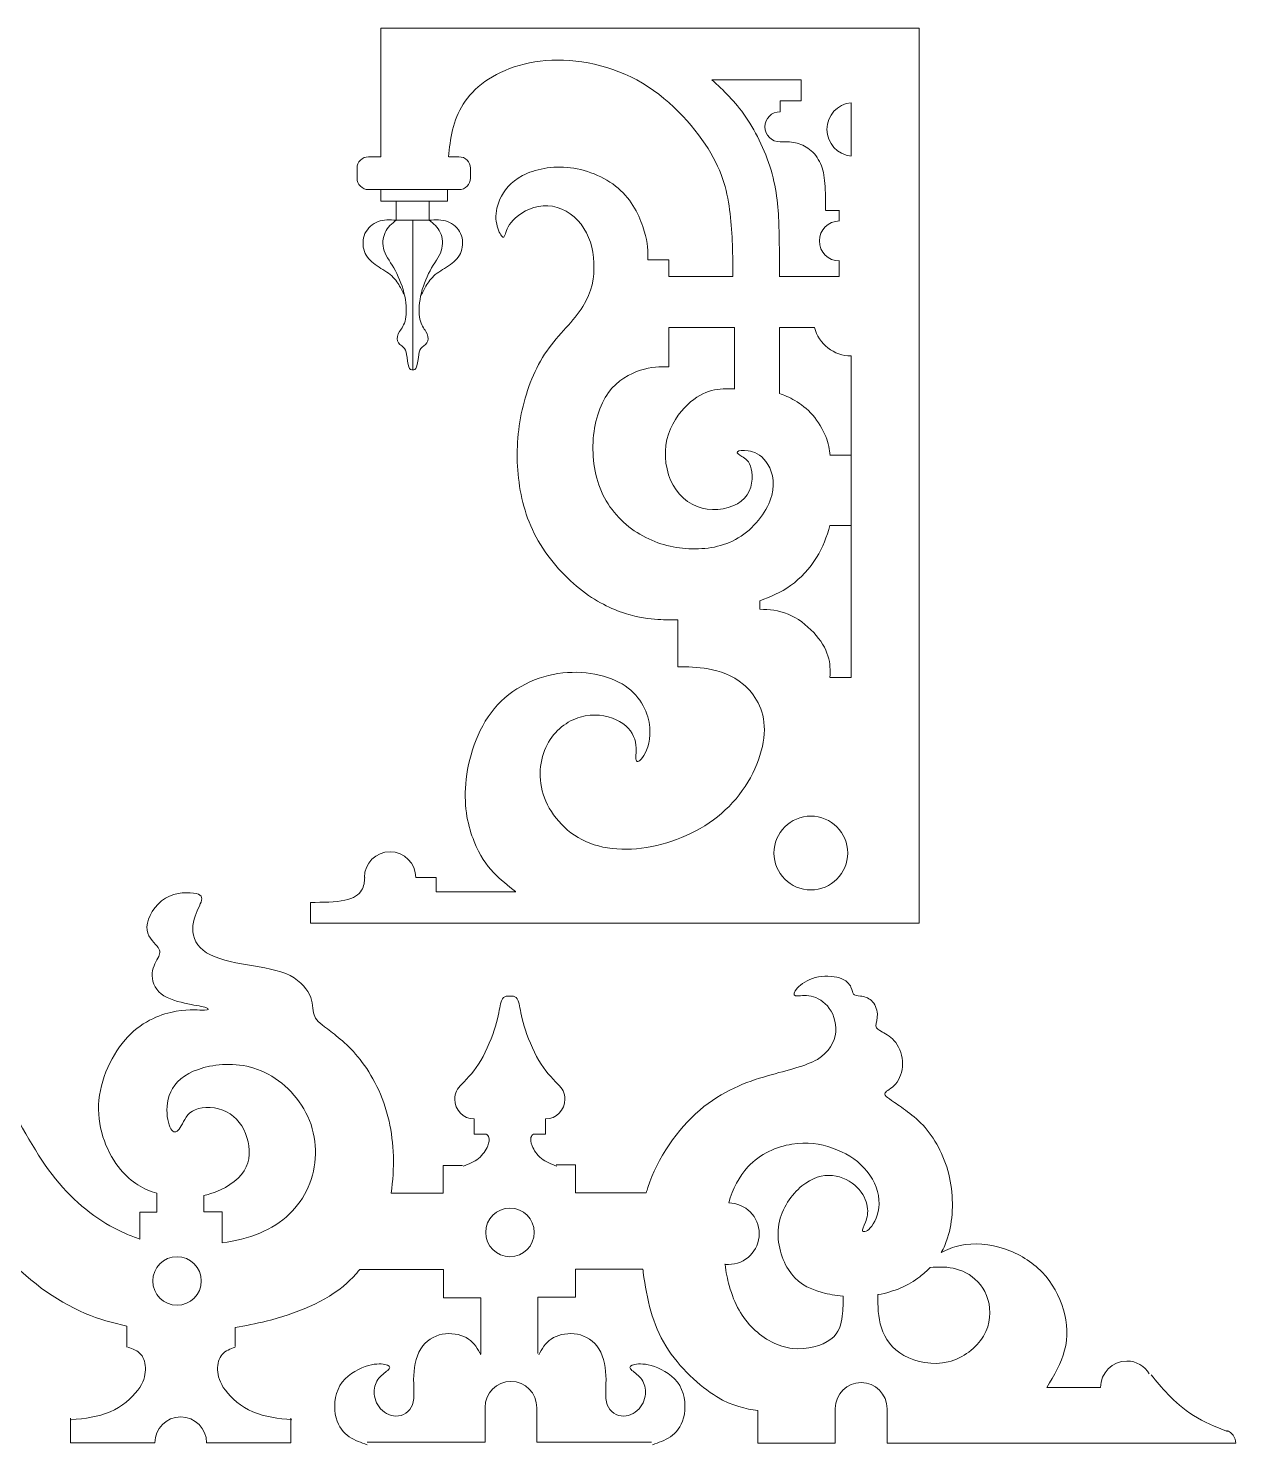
# Model space of a CAD drawing. Header units: centimetres. Extents: x -9.9 to 31.1, y -6.7 to 14.3.
# Drawn here: x 21.87 to 27.8, y 6.78 to 13.73 of the extents above; entities that cross this region are included whole.
import ezdxf

# ---------------------------------------------------------------- set-up
doc = ezdxf.new("R2010")
doc.units = ezdxf.units.CM
doc.header["$MEASUREMENT"] = 0
doc.layers.add('Layer 1', color=7, linetype='Continuous')

msp = doc.modelspace()

# ---------------------------------------------------------------- linework, layer by layer
at = {"layer": 'Layer 1', "lineweight": 9}
for centre, major_axis in [((25.713, 9.685), (0, 0.181)), ((24.237, 7.824), (0, 0.119)), ((22.604, 7.586), (0, 0.119))]:
    msp.add_ellipse(centre, major_axis=major_axis, ratio=1, dxfattribs=at)
for points, knots in [([(23.258, 9.341), (23.258, 9.341), (26.245, 9.341), (26.245, 9.341), (26.245, 9.341), (26.245, 9.341), (26.245, 13.73), (26.245, 13.73), (26.245, 13.73), (26.245, 13.73), (23.603, 13.73), (23.603, 13.73)], [0, 0, 0, 0, 0.25, 0.25, 0.25, 0.25, 0.5, 0.5, 0.5, 0.5, 1, 1, 1, 1]), ([(23.936, 13.1), (23.938, 13.122), (23.94, 13.143), (23.943, 13.165), (23.943, 13.165), (23.956, 13.256), (23.982, 13.342), (24.053, 13.416), (24.053, 13.416), (24.124, 13.49), (24.24, 13.551), (24.386, 13.569), (24.386, 13.569), (24.532, 13.586), (24.708, 13.559), (24.859, 13.477), (24.859, 13.477), (25.01, 13.395), (25.135, 13.258), (25.209, 13.14), (25.209, 13.14), (25.283, 13.022), (25.305, 12.922), (25.317, 12.821), (25.317, 12.821), (25.329, 12.72), (25.33, 12.616), (25.331, 12.513)], [0, 0, 0, 0, 0.125, 0.125, 0.125, 0.125, 0.25, 0.25, 0.25, 0.25, 0.375, 0.375, 0.375, 0.375, 0.5, 0.5, 0.5, 0.5, 0.625, 0.625, 0.625, 0.625, 0.75, 0.75, 0.75, 0.75, 1, 1, 1, 1]), ([(25.228, 13.478), (25.284, 13.425), (25.341, 13.373), (25.394, 13.295), (25.394, 13.295), (25.447, 13.218), (25.496, 13.115), (25.523, 13.016), (25.523, 13.016), (25.55, 12.917), (25.555, 12.821), (25.557, 12.737), (25.557, 12.737), (25.559, 12.653), (25.559, 12.582), (25.559, 12.511)], [0, 0, 0, 0, 0.2, 0.2, 0.2, 0.2, 0.4, 0.4, 0.4, 0.4, 0.6, 0.6, 0.6, 0.6, 1, 1, 1, 1]), ([(25.911, 13.365), (25.844, 13.359), (25.792, 13.303), (25.792, 13.234), (25.792, 13.234), (25.792, 13.166), (25.844, 13.11), (25.911, 13.103)], [0, 0, 0, 0, 0.3333333, 0.3333333, 0.3333333, 0.3333333, 1, 1, 1, 1]), ([(25.562, 13.321), (25.521, 13.321), (25.488, 13.288), (25.488, 13.247), (25.488, 13.247), (25.488, 13.206), (25.521, 13.173), (25.562, 13.173)], [0, 0, 0, 0, 0.3333333, 0.3333333, 0.3333333, 0.3333333, 1, 1, 1, 1]), ([(25.562, 13.174), (25.587, 13.174), (25.612, 13.174), (25.637, 13.169), (25.637, 13.169), (25.662, 13.164), (25.686, 13.153), (25.707, 13.136), (25.707, 13.136), (25.729, 13.119), (25.748, 13.095), (25.76, 13.067), (25.76, 13.067), (25.773, 13.039), (25.779, 13.008), (25.782, 12.969), (25.782, 12.969), (25.785, 12.93), (25.785, 12.883), (25.785, 12.836)], [0, 0, 0, 0, 0.1666667, 0.1666667, 0.1666667, 0.1666667, 0.3333333, 0.3333333, 0.3333333, 0.3333333, 0.5, 0.5, 0.5, 0.5, 0.6666667, 0.6666667, 0.6666667, 0.6666667, 1, 1, 1, 1]), ([(23.603, 13.1), (23.603, 13.1), (23.543, 13.1), (23.543, 13.1), (23.543, 13.1), (23.512, 13.1), (23.487, 13.075), (23.487, 13.044), (23.487, 13.044), (23.487, 13.044), (23.487, 12.995), (23.487, 12.995), (23.487, 12.995), (23.487, 12.964), (23.512, 12.939), (23.543, 12.939), (23.543, 12.939), (23.543, 12.939), (23.987, 12.939), (23.987, 12.939), (23.987, 12.939), (24.018, 12.939), (24.043, 12.964), (24.043, 12.995), (24.043, 12.995), (24.043, 12.995), (24.043, 13.044), (24.043, 13.044), (24.043, 13.044), (24.043, 13.075), (24.018, 13.1), (23.987, 13.1), (23.987, 13.1), (23.987, 13.1), (23.937, 13.1), (23.937, 13.1)], [0, 0, 0, 0, 0.1, 0.1, 0.1, 0.1, 0.2, 0.2, 0.2, 0.2, 0.3, 0.3, 0.3, 0.3, 0.4, 0.4, 0.4, 0.4, 0.5, 0.5, 0.5, 0.5, 0.6, 0.6, 0.6, 0.6, 0.7, 0.7, 0.7, 0.7, 0.8, 0.8, 0.8, 0.8, 1, 1, 1, 1]), ([(24.914, 12.595), (24.914, 12.635), (24.914, 12.675), (24.896, 12.735), (24.896, 12.735), (24.879, 12.795), (24.844, 12.875), (24.78, 12.935), (24.78, 12.935), (24.716, 12.995), (24.623, 13.035), (24.534, 13.046), (24.534, 13.046), (24.444, 13.057), (24.358, 13.039), (24.299, 13.008), (24.299, 13.008), (24.24, 12.977), (24.207, 12.933), (24.188, 12.892), (24.188, 12.892), (24.17, 12.852), (24.165, 12.815), (24.17, 12.783), (24.17, 12.783), (24.174, 12.751), (24.187, 12.723), (24.196, 12.712), (24.196, 12.712), (24.205, 12.7), (24.209, 12.705), (24.215, 12.722), (24.215, 12.722), (24.221, 12.74), (24.229, 12.77), (24.264, 12.801), (24.264, 12.801), (24.299, 12.832), (24.361, 12.863), (24.423, 12.86), (24.423, 12.86), (24.485, 12.857), (24.546, 12.821), (24.586, 12.769), (24.586, 12.769), (24.626, 12.717), (24.646, 12.65), (24.649, 12.58), (24.649, 12.58), (24.652, 12.509), (24.639, 12.436), (24.595, 12.366), (24.595, 12.366), (24.551, 12.296), (24.476, 12.23), (24.418, 12.147), (24.418, 12.147), (24.36, 12.063), (24.32, 11.962), (24.297, 11.858), (24.297, 11.858), (24.274, 11.754), (24.267, 11.648), (24.277, 11.543), (24.277, 11.543), (24.287, 11.437), (24.313, 11.332), (24.366, 11.234), (24.366, 11.234), (24.419, 11.136), (24.498, 11.046), (24.578, 10.982), (24.578, 10.982), (24.657, 10.918), (24.737, 10.881), (24.803, 10.86), (24.803, 10.86), (24.869, 10.839), (24.922, 10.833), (24.962, 10.831), (24.962, 10.831), (25.003, 10.828), (25.031, 10.829), (25.06, 10.829)], [0, 0, 0, 0, 0.0454545, 0.0454545, 0.0454545, 0.0454545, 0.0909091, 0.0909091, 0.0909091, 0.0909091, 0.1363636, 0.1363636, 0.1363636, 0.1363636, 0.1818182, 0.1818182, 0.1818182, 0.1818182, 0.2272727, 0.2272727, 0.2272727, 0.2272727, 0.2727273, 0.2727273, 0.2727273, 0.2727273, 0.3181818, 0.3181818, 0.3181818, 0.3181818, 0.3636364, 0.3636364, 0.3636364, 0.3636364, 0.4090909, 0.4090909, 0.4090909, 0.4090909, 0.4545455, 0.4545455, 0.4545455, 0.4545455, 0.5, 0.5, 0.5, 0.5, 0.5454545, 0.5454545, 0.5454545, 0.5454545, 0.5909091, 0.5909091, 0.5909091, 0.5909091, 0.6363636, 0.6363636, 0.6363636, 0.6363636, 0.6818182, 0.6818182, 0.6818182, 0.6818182, 0.7272727, 0.7272727, 0.7272727, 0.7272727, 0.7727273, 0.7727273, 0.7727273, 0.7727273, 0.8181818, 0.8181818, 0.8181818, 0.8181818, 0.8636364, 0.8636364, 0.8636364, 0.8636364, 0.9090909, 0.9090909, 0.9090909, 0.9090909, 1, 1, 1, 1]), ([(23.603, 12.939), (23.603, 12.939), (23.603, 12.882), (23.603, 12.882), (23.603, 12.882), (23.603, 12.882), (23.93, 12.882), (23.93, 12.882)], [0, 0, 0, 0, 0.3333333, 0.3333333, 0.3333333, 0.3333333, 1, 1, 1, 1]), ([(23.679, 12.882), (23.679, 12.882), (23.679, 12.789), (23.679, 12.789), (23.679, 12.789), (23.679, 12.789), (23.841, 12.789), (23.841, 12.789), (23.841, 12.789), (23.841, 12.789), (23.841, 12.882), (23.841, 12.882)], [0, 0, 0, 0, 0.25, 0.25, 0.25, 0.25, 0.5, 0.5, 0.5, 0.5, 1, 1, 1, 1]), ([(23.679, 12.789), (23.648, 12.791), (23.617, 12.792), (23.59, 12.782), (23.59, 12.782), (23.563, 12.772), (23.539, 12.75), (23.526, 12.723), (23.526, 12.723), (23.514, 12.696), (23.513, 12.663), (23.523, 12.636), (23.523, 12.636), (23.533, 12.609), (23.552, 12.589), (23.576, 12.571), (23.576, 12.571), (23.6, 12.554), (23.629, 12.539), (23.65, 12.522), (23.65, 12.522), (23.671, 12.505), (23.685, 12.484), (23.696, 12.466), (23.696, 12.466), (23.707, 12.448), (23.714, 12.431), (23.722, 12.415)], [0, 0, 0, 0, 0.125, 0.125, 0.125, 0.125, 0.25, 0.25, 0.25, 0.25, 0.375, 0.375, 0.375, 0.375, 0.5, 0.5, 0.5, 0.5, 0.625, 0.625, 0.625, 0.625, 0.75, 0.75, 0.75, 0.75, 1, 1, 1, 1]), ([(23.679, 12.789), (23.658, 12.772), (23.637, 12.755), (23.625, 12.729), (23.625, 12.729), (23.613, 12.704), (23.61, 12.67), (23.62, 12.639), (23.62, 12.639), (23.63, 12.608), (23.655, 12.578), (23.675, 12.541), (23.675, 12.541), (23.695, 12.504), (23.712, 12.459), (23.721, 12.416), (23.721, 12.416), (23.73, 12.373), (23.731, 12.332), (23.725, 12.303), (23.725, 12.303), (23.719, 12.275), (23.705, 12.259), (23.696, 12.243), (23.696, 12.243), (23.686, 12.227), (23.681, 12.21), (23.685, 12.197), (23.685, 12.197), (23.69, 12.184), (23.704, 12.175), (23.714, 12.166), (23.714, 12.166), (23.723, 12.157), (23.727, 12.149), (23.73, 12.13), (23.73, 12.13), (23.733, 12.112), (23.736, 12.083), (23.741, 12.069), (23.741, 12.069), (23.746, 12.055), (23.753, 12.055), (23.761, 12.055)], [0, 0, 0, 0, 0.0833333, 0.0833333, 0.0833333, 0.0833333, 0.1666667, 0.1666667, 0.1666667, 0.1666667, 0.25, 0.25, 0.25, 0.25, 0.3333333, 0.3333333, 0.3333333, 0.3333333, 0.4166667, 0.4166667, 0.4166667, 0.4166667, 0.5, 0.5, 0.5, 0.5, 0.5833333, 0.5833333, 0.5833333, 0.5833333, 0.6666667, 0.6666667, 0.6666667, 0.6666667, 0.75, 0.75, 0.75, 0.75, 0.8333333, 0.8333333, 0.8333333, 0.8333333, 1, 1, 1, 1]), ([(23.841, 12.789), (23.862, 12.772), (23.883, 12.755), (23.895, 12.729), (23.895, 12.729), (23.907, 12.704), (23.91, 12.67), (23.9, 12.639), (23.9, 12.639), (23.89, 12.608), (23.865, 12.578), (23.845, 12.541), (23.845, 12.541), (23.825, 12.504), (23.808, 12.459), (23.799, 12.416), (23.799, 12.416), (23.79, 12.373), (23.789, 12.332), (23.795, 12.303), (23.795, 12.303), (23.801, 12.275), (23.815, 12.259), (23.824, 12.243), (23.824, 12.243), (23.834, 12.227), (23.839, 12.21), (23.835, 12.197), (23.835, 12.197), (23.83, 12.184), (23.816, 12.175), (23.806, 12.166), (23.806, 12.166), (23.797, 12.157), (23.793, 12.149), (23.79, 12.13), (23.79, 12.13), (23.787, 12.112), (23.784, 12.083), (23.779, 12.069), (23.779, 12.069), (23.774, 12.055), (23.767, 12.055), (23.759, 12.055)], [0, 0, 0, 0, 0.0833333, 0.0833333, 0.0833333, 0.0833333, 0.1666667, 0.1666667, 0.1666667, 0.1666667, 0.25, 0.25, 0.25, 0.25, 0.3333333, 0.3333333, 0.3333333, 0.3333333, 0.4166667, 0.4166667, 0.4166667, 0.4166667, 0.5, 0.5, 0.5, 0.5, 0.5833333, 0.5833333, 0.5833333, 0.5833333, 0.6666667, 0.6666667, 0.6666667, 0.6666667, 0.75, 0.75, 0.75, 0.75, 0.8333333, 0.8333333, 0.8333333, 0.8333333, 1, 1, 1, 1]), ([(23.841, 12.789), (23.872, 12.791), (23.903, 12.792), (23.931, 12.782), (23.931, 12.782), (23.959, 12.772), (23.983, 12.75), (23.995, 12.723), (23.995, 12.723), (24.007, 12.696), (24.008, 12.663), (23.998, 12.636), (23.998, 12.636), (23.988, 12.609), (23.969, 12.589), (23.945, 12.571), (23.945, 12.571), (23.921, 12.554), (23.892, 12.539), (23.871, 12.522), (23.871, 12.522), (23.85, 12.505), (23.836, 12.484), (23.825, 12.466), (23.825, 12.466), (23.814, 12.448), (23.807, 12.431), (23.799, 12.415)], [0, 0, 0, 0, 0.125, 0.125, 0.125, 0.125, 0.25, 0.25, 0.25, 0.25, 0.375, 0.375, 0.375, 0.375, 0.5, 0.5, 0.5, 0.5, 0.625, 0.625, 0.625, 0.625, 0.75, 0.75, 0.75, 0.75, 1, 1, 1, 1]), ([(25.853, 12.785), (25.799, 12.785), (25.755, 12.741), (25.755, 12.687), (25.755, 12.687), (25.755, 12.633), (25.799, 12.589), (25.853, 12.589)], [0, 0, 0, 0, 0.3333333, 0.3333333, 0.3333333, 0.3333333, 1, 1, 1, 1]), ([(25.56, 12.512), (25.56, 12.512), (25.852, 12.512), (25.852, 12.512), (25.852, 12.512), (25.852, 12.512), (25.852, 12.588), (25.852, 12.588)], [0, 0, 0, 0, 0.3333333, 0.3333333, 0.3333333, 0.3333333, 1, 1, 1, 1]), ([(25.017, 12.07), (25.017, 12.07), (25.017, 12.262), (25.017, 12.262), (25.017, 12.262), (25.017, 12.262), (25.338, 12.262), (25.338, 12.262), (25.338, 12.262), (25.338, 12.262), (25.338, 11.963), (25.338, 11.963)], [0, 0, 0, 0, 0.25, 0.25, 0.25, 0.25, 0.5, 0.5, 0.5, 0.5, 1, 1, 1, 1]), ([(25.017, 12.07), (24.974, 12.07), (24.93, 12.07), (24.878, 12.053), (24.878, 12.053), (24.826, 12.037), (24.764, 12.004), (24.72, 11.943), (24.72, 11.943), (24.676, 11.882), (24.649, 11.794), (24.645, 11.7), (24.645, 11.7), (24.64, 11.606), (24.658, 11.508), (24.701, 11.427), (24.701, 11.427), (24.744, 11.346), (24.813, 11.282), (24.889, 11.24), (24.889, 11.24), (24.965, 11.198), (25.047, 11.179), (25.131, 11.177), (25.131, 11.177), (25.214, 11.175), (25.299, 11.191), (25.371, 11.239), (25.371, 11.239), (25.443, 11.287), (25.502, 11.368), (25.521, 11.438), (25.521, 11.438), (25.54, 11.509), (25.52, 11.569), (25.493, 11.605), (25.493, 11.605), (25.466, 11.641), (25.433, 11.654), (25.406, 11.658), (25.406, 11.658), (25.379, 11.662), (25.358, 11.659), (25.353, 11.653), (25.353, 11.653), (25.348, 11.647), (25.359, 11.64), (25.375, 11.63), (25.375, 11.63), (25.391, 11.62), (25.412, 11.608), (25.421, 11.57), (25.421, 11.57), (25.43, 11.532), (25.427, 11.468), (25.388, 11.425), (25.388, 11.425), (25.349, 11.383), (25.274, 11.362), (25.205, 11.372), (25.205, 11.372), (25.136, 11.382), (25.073, 11.424), (25.037, 11.489), (25.037, 11.489), (25.001, 11.553), (24.991, 11.64), (25.007, 11.713), (25.007, 11.713), (25.024, 11.786), (25.067, 11.845), (25.108, 11.884), (25.108, 11.884), (25.149, 11.923), (25.188, 11.943), (25.226, 11.953), (25.226, 11.953), (25.264, 11.963), (25.302, 11.962), (25.34, 11.962)], [0, 0, 0, 0, 0.047619, 0.047619, 0.047619, 0.047619, 0.0952381, 0.0952381, 0.0952381, 0.0952381, 0.1428571, 0.1428571, 0.1428571, 0.1428571, 0.1904762, 0.1904762, 0.1904762, 0.1904762, 0.2380952, 0.2380952, 0.2380952, 0.2380952, 0.2857143, 0.2857143, 0.2857143, 0.2857143, 0.3333333, 0.3333333, 0.3333333, 0.3333333, 0.3809524, 0.3809524, 0.3809524, 0.3809524, 0.4285714, 0.4285714, 0.4285714, 0.4285714, 0.4761905, 0.4761905, 0.4761905, 0.4761905, 0.5238095, 0.5238095, 0.5238095, 0.5238095, 0.5714286, 0.5714286, 0.5714286, 0.5714286, 0.6190476, 0.6190476, 0.6190476, 0.6190476, 0.6666667, 0.6666667, 0.6666667, 0.6666667, 0.7142857, 0.7142857, 0.7142857, 0.7142857, 0.7619048, 0.7619048, 0.7619048, 0.7619048, 0.8095238, 0.8095238, 0.8095238, 0.8095238, 0.8571429, 0.8571429, 0.8571429, 0.8571429, 0.9047619, 0.9047619, 0.9047619, 0.9047619, 1, 1, 1, 1]), ([(25.559, 11.939), (25.583, 11.93), (25.607, 11.921), (25.635, 11.904), (25.635, 11.904), (25.663, 11.888), (25.695, 11.864), (25.722, 11.833), (25.722, 11.833), (25.749, 11.802), (25.772, 11.762), (25.786, 11.728), (25.786, 11.728), (25.8, 11.694), (25.804, 11.664), (25.808, 11.635)], [0, 0, 0, 0, 0.2, 0.2, 0.2, 0.2, 0.4, 0.4, 0.4, 0.4, 0.6, 0.6, 0.6, 0.6, 1, 1, 1, 1]), ([(25.807, 11.291), (25.79, 11.238), (25.773, 11.185), (25.741, 11.134), (25.741, 11.134), (25.709, 11.082), (25.663, 11.032), (25.614, 10.997), (25.614, 10.997), (25.565, 10.962), (25.514, 10.942), (25.463, 10.922), (25.463, 10.922), (25.463, 10.908), (25.463, 10.895), (25.463, 10.881), (25.463, 10.881), (25.509, 10.879), (25.555, 10.876), (25.601, 10.857), (25.601, 10.857), (25.647, 10.838), (25.692, 10.803), (25.727, 10.766), (25.727, 10.766), (25.762, 10.729), (25.786, 10.689), (25.797, 10.652), (25.797, 10.652), (25.809, 10.615), (25.808, 10.581), (25.807, 10.547)], [0, 0, 0, 0, 0.1111111, 0.1111111, 0.1111111, 0.1111111, 0.2222222, 0.2222222, 0.2222222, 0.2222222, 0.3333333, 0.3333333, 0.3333333, 0.3333333, 0.4444444, 0.4444444, 0.4444444, 0.4444444, 0.5555556, 0.5555556, 0.5555556, 0.5555556, 0.6666667, 0.6666667, 0.6666667, 0.6666667, 0.7777778, 0.7777778, 0.7777778, 0.7777778, 1, 1, 1, 1]), ([(25.061, 10.598), (25.108, 10.598), (25.155, 10.598), (25.21, 10.588), (25.21, 10.588), (25.265, 10.578), (25.327, 10.558), (25.382, 10.512), (25.382, 10.512), (25.437, 10.466), (25.486, 10.392), (25.485, 10.289), (25.485, 10.289), (25.484, 10.186), (25.433, 10.054), (25.346, 9.951), (25.346, 9.951), (25.259, 9.848), (25.137, 9.774), (25.006, 9.735), (25.006, 9.735), (24.876, 9.696), (24.738, 9.691), (24.629, 9.733), (24.629, 9.733), (24.52, 9.775), (24.441, 9.864), (24.406, 9.956), (24.406, 9.956), (24.372, 10.048), (24.382, 10.144), (24.419, 10.216), (24.419, 10.216), (24.456, 10.287), (24.518, 10.333), (24.582, 10.352), (24.582, 10.352), (24.646, 10.37), (24.71, 10.361), (24.758, 10.339), (24.758, 10.339), (24.806, 10.317), (24.837, 10.281), (24.849, 10.243), (24.849, 10.243), (24.861, 10.205), (24.853, 10.166), (24.855, 10.147), (24.855, 10.147), (24.857, 10.128), (24.869, 10.129), (24.887, 10.153), (24.887, 10.153), (24.905, 10.177), (24.927, 10.223), (24.924, 10.288), (24.924, 10.288), (24.921, 10.353), (24.892, 10.437), (24.817, 10.494), (24.817, 10.494), (24.742, 10.551), (24.621, 10.582), (24.496, 10.568), (24.496, 10.568), (24.372, 10.554), (24.245, 10.496), (24.16, 10.393), (24.16, 10.393), (24.074, 10.291), (24.03, 10.145), (24.02, 10.025), (24.02, 10.025), (24.01, 9.905), (24.033, 9.812), (24.061, 9.742), (24.061, 9.742), (24.089, 9.672), (24.122, 9.627), (24.156, 9.59), (24.156, 9.59), (24.191, 9.553), (24.228, 9.525), (24.265, 9.496)], [0, 0, 0, 0, 0.0454545, 0.0454545, 0.0454545, 0.0454545, 0.0909091, 0.0909091, 0.0909091, 0.0909091, 0.1363636, 0.1363636, 0.1363636, 0.1363636, 0.1818182, 0.1818182, 0.1818182, 0.1818182, 0.2272727, 0.2272727, 0.2272727, 0.2272727, 0.2727273, 0.2727273, 0.2727273, 0.2727273, 0.3181818, 0.3181818, 0.3181818, 0.3181818, 0.3636364, 0.3636364, 0.3636364, 0.3636364, 0.4090909, 0.4090909, 0.4090909, 0.4090909, 0.4545455, 0.4545455, 0.4545455, 0.4545455, 0.5, 0.5, 0.5, 0.5, 0.5454545, 0.5454545, 0.5454545, 0.5454545, 0.5909091, 0.5909091, 0.5909091, 0.5909091, 0.6363636, 0.6363636, 0.6363636, 0.6363636, 0.6818182, 0.6818182, 0.6818182, 0.6818182, 0.7272727, 0.7272727, 0.7272727, 0.7272727, 0.7727273, 0.7727273, 0.7727273, 0.7727273, 0.8181818, 0.8181818, 0.8181818, 0.8181818, 0.8636364, 0.8636364, 0.8636364, 0.8636364, 0.9090909, 0.9090909, 0.9090909, 0.9090909, 1, 1, 1, 1]), ([(20.585, 9.78), (20.585, 9.78), (20.585, 9.555), (20.585, 9.555), (20.585, 9.555), (20.643, 9.553), (20.701, 9.55), (20.805, 9.51), (20.805, 9.51), (20.91, 9.47), (21.061, 9.392), (21.189, 9.295), (21.189, 9.295), (21.316, 9.197), (21.42, 9.079), (21.516, 8.932), (21.516, 8.932), (21.612, 8.785), (21.701, 8.609), (21.784, 8.451), (21.784, 8.451), (21.868, 8.293), (21.947, 8.152), (22.043, 8.045), (22.043, 8.045), (22.139, 7.937), (22.252, 7.862), (22.352, 7.818), (22.352, 7.818), (22.376, 7.807), (22.399, 7.799), (22.422, 7.791), (22.422, 7.791), (22.422, 7.791), (22.422, 7.924), (22.422, 7.924), (22.422, 7.924), (22.422, 7.924), (22.505, 7.924), (22.505, 7.924), (22.505, 7.924), (22.505, 7.924), (22.505, 8.016), (22.505, 8.016), (22.505, 8.016), (22.442, 8.035), (22.38, 8.069), (22.327, 8.132), (22.327, 8.132), (22.264, 8.208), (22.214, 8.326), (22.219, 8.45), (22.219, 8.45), (22.225, 8.574), (22.286, 8.703), (22.363, 8.784), (22.363, 8.784), (22.44, 8.865), (22.531, 8.897), (22.6, 8.909), (22.6, 8.909), (22.669, 8.921), (22.715, 8.914), (22.738, 8.914), (22.738, 8.914), (22.761, 8.914), (22.761, 8.921), (22.746, 8.927), (22.746, 8.927), (22.731, 8.933), (22.7, 8.936), (22.657, 8.945), (22.657, 8.945), (22.615, 8.954), (22.56, 8.967), (22.526, 8.994), (22.526, 8.994), (22.492, 9.021), (22.479, 9.062), (22.482, 9.096), (22.482, 9.096), (22.485, 9.13), (22.505, 9.157), (22.514, 9.177), (22.514, 9.177), (22.523, 9.197), (22.522, 9.209), (22.505, 9.229), (22.505, 9.229), (22.488, 9.249), (22.454, 9.278), (22.456, 9.323), (22.456, 9.323), (22.458, 9.369), (22.495, 9.431), (22.547, 9.463), (22.547, 9.463), (22.599, 9.494), (22.665, 9.494), (22.698, 9.486), (22.698, 9.486), (22.731, 9.478), (22.729, 9.462), (22.718, 9.435), (22.718, 9.435), (22.707, 9.409), (22.686, 9.372), (22.682, 9.33), (22.682, 9.33), (22.678, 9.288), (22.69, 9.241), (22.732, 9.208), (22.732, 9.208), (22.774, 9.175), (22.845, 9.155), (22.921, 9.141), (22.921, 9.141), (22.997, 9.127), (23.077, 9.118), (23.137, 9.094), (23.137, 9.094), (23.197, 9.069), (23.236, 9.029), (23.254, 8.991), (23.254, 8.991), (23.272, 8.953), (23.268, 8.917), (23.276, 8.892), (23.276, 8.892), (23.283, 8.867), (23.302, 8.852), (23.342, 8.822), (23.342, 8.822), (23.382, 8.792), (23.444, 8.746), (23.502, 8.672), (23.502, 8.672), (23.56, 8.598), (23.616, 8.496), (23.644, 8.37), (23.644, 8.37), (23.668, 8.263), (23.673, 8.138), (23.654, 8.016), (23.654, 8.016), (23.654, 8.016), (23.91, 8.016), (23.91, 8.016), (23.91, 8.016), (23.91, 8.016), (23.91, 8.153), (23.91, 8.153), (23.91, 8.153), (23.91, 8.153), (24.005, 8.153), (24.005, 8.153)], [0, 0, 0, 0, 0.025, 0.025, 0.025, 0.025, 0.05, 0.05, 0.05, 0.05, 0.075, 0.075, 0.075, 0.075, 0.1, 0.1, 0.1, 0.1, 0.125, 0.125, 0.125, 0.125, 0.15, 0.15, 0.15, 0.15, 0.175, 0.175, 0.175, 0.175, 0.2, 0.2, 0.2, 0.2, 0.225, 0.225, 0.225, 0.225, 0.25, 0.25, 0.25, 0.25, 0.275, 0.275, 0.275, 0.275, 0.3, 0.3, 0.3, 0.3, 0.325, 0.325, 0.325, 0.325, 0.35, 0.35, 0.35, 0.35, 0.375, 0.375, 0.375, 0.375, 0.4, 0.4, 0.4, 0.4, 0.425, 0.425, 0.425, 0.425, 0.45, 0.45, 0.45, 0.45, 0.475, 0.475, 0.475, 0.475, 0.5, 0.5, 0.5, 0.5, 0.525, 0.525, 0.525, 0.525, 0.55, 0.55, 0.55, 0.55, 0.575, 0.575, 0.575, 0.575, 0.6, 0.6, 0.6, 0.6, 0.625, 0.625, 0.625, 0.625, 0.65, 0.65, 0.65, 0.65, 0.675, 0.675, 0.675, 0.675, 0.7, 0.7, 0.7, 0.7, 0.725, 0.725, 0.725, 0.725, 0.75, 0.75, 0.75, 0.75, 0.775, 0.775, 0.775, 0.775, 0.8, 0.8, 0.8, 0.8, 0.825, 0.825, 0.825, 0.825, 0.85, 0.85, 0.85, 0.85, 0.875, 0.875, 0.875, 0.875, 0.9, 0.9, 0.9, 0.9, 0.925, 0.925, 0.925, 0.925, 0.95, 0.95, 0.95, 0.95, 1, 1, 1, 1]), ([(23.775, 9.565), (23.775, 9.634), (23.719, 9.691), (23.649, 9.691), (23.649, 9.691), (23.58, 9.691), (23.523, 9.635), (23.523, 9.565)], [0, 0, 0, 0, 0.3333333, 0.3333333, 0.3333333, 0.3333333, 1, 1, 1, 1]), ([(23.258, 9.443), (23.32, 9.443), (23.383, 9.444), (23.427, 9.453), (23.427, 9.453), (23.471, 9.463), (23.496, 9.481), (23.509, 9.502), (23.509, 9.502), (23.522, 9.522), (23.523, 9.544), (23.525, 9.565)], [0, 0, 0, 0, 0.25, 0.25, 0.25, 0.25, 0.5, 0.5, 0.5, 0.5, 1, 1, 1, 1]), ([(23.775, 9.565), (23.775, 9.565), (23.875, 9.565), (23.875, 9.565), (23.875, 9.565), (23.875, 9.565), (23.875, 9.494), (23.875, 9.494), (23.875, 9.494), (23.875, 9.494), (24.266, 9.494), (24.266, 9.494)], [0, 0, 0, 0, 0.25, 0.25, 0.25, 0.25, 0.5, 0.5, 0.5, 0.5, 1, 1, 1, 1]), ([(24.463, 8.155), (24.463, 8.155), (24.558, 8.155), (24.558, 8.155), (24.558, 8.155), (24.558, 8.155), (24.558, 8.018), (24.558, 8.018), (24.558, 8.018), (24.558, 8.018), (24.906, 8.018), (24.906, 8.018), (24.906, 8.018), (24.908, 8.027), (24.911, 8.036), (24.914, 8.045), (24.914, 8.045), (24.96, 8.188), (25.059, 8.331), (25.168, 8.424), (25.168, 8.424), (25.277, 8.518), (25.397, 8.562), (25.5, 8.592), (25.5, 8.592), (25.603, 8.622), (25.688, 8.639), (25.745, 8.673), (25.745, 8.673), (25.802, 8.707), (25.83, 8.758), (25.835, 8.807), (25.835, 8.807), (25.84, 8.856), (25.821, 8.904), (25.794, 8.935), (25.794, 8.935), (25.767, 8.966), (25.733, 8.981), (25.703, 8.985), (25.703, 8.985), (25.673, 8.989), (25.648, 8.981), (25.637, 8.985), (25.637, 8.985), (25.626, 8.989), (25.63, 9.004), (25.647, 9.023), (25.647, 9.023), (25.665, 9.042), (25.696, 9.064), (25.735, 9.074), (25.735, 9.074), (25.774, 9.084), (25.822, 9.082), (25.854, 9.072), (25.854, 9.072), (25.886, 9.062), (25.903, 9.042), (25.91, 9.027), (25.91, 9.027), (25.918, 9.011), (25.916, 8.999), (25.922, 8.993), (25.922, 8.993), (25.928, 8.987), (25.941, 8.986), (25.957, 8.983), (25.957, 8.983), (25.974, 8.981), (25.994, 8.976), (26.01, 8.961), (26.01, 8.961), (26.026, 8.946), (26.039, 8.92), (26.04, 8.896), (26.04, 8.896), (26.041, 8.872), (26.031, 8.851), (26.032, 8.837), (26.032, 8.837), (26.033, 8.823), (26.045, 8.817), (26.064, 8.807), (26.064, 8.807), (26.083, 8.797), (26.11, 8.782), (26.13, 8.755), (26.13, 8.755), (26.15, 8.728), (26.163, 8.689), (26.163, 8.651), (26.163, 8.651), (26.163, 8.613), (26.149, 8.575), (26.129, 8.552), (26.129, 8.552), (26.109, 8.529), (26.083, 8.519), (26.077, 8.509), (26.077, 8.509), (26.071, 8.499), (26.083, 8.488), (26.123, 8.461), (26.123, 8.461), (26.163, 8.434), (26.23, 8.392), (26.284, 8.326), (26.284, 8.326), (26.338, 8.26), (26.379, 8.17), (26.397, 8.075), (26.397, 8.075), (26.415, 7.98), (26.409, 7.879), (26.384, 7.798), (26.384, 7.798), (26.376, 7.772), (26.366, 7.748), (26.353, 7.725), (26.353, 7.725), (26.379, 7.739), (26.411, 7.753), (26.445, 7.76), (26.445, 7.76), (26.512, 7.775), (26.592, 7.766), (26.663, 7.743), (26.663, 7.743), (26.734, 7.72), (26.798, 7.681), (26.847, 7.629), (26.847, 7.629), (26.897, 7.577), (26.932, 7.512), (26.952, 7.445), (26.952, 7.445), (26.971, 7.378), (26.974, 7.31), (26.958, 7.246), (26.958, 7.246), (26.942, 7.182), (26.906, 7.123), (26.87, 7.064), (26.87, 7.064), (26.87, 7.064), (27.134, 7.064), (27.134, 7.064), (27.134, 7.064), (27.134, 7.135), (27.192, 7.193), (27.263, 7.193), (27.263, 7.193), (27.31, 7.193), (27.351, 7.168), (27.373, 7.131)], [0, 0, 0, 0, 0.025, 0.025, 0.025, 0.025, 0.05, 0.05, 0.05, 0.05, 0.075, 0.075, 0.075, 0.075, 0.1, 0.1, 0.1, 0.1, 0.125, 0.125, 0.125, 0.125, 0.15, 0.15, 0.15, 0.15, 0.175, 0.175, 0.175, 0.175, 0.2, 0.2, 0.2, 0.2, 0.225, 0.225, 0.225, 0.225, 0.25, 0.25, 0.25, 0.25, 0.275, 0.275, 0.275, 0.275, 0.3, 0.3, 0.3, 0.3, 0.325, 0.325, 0.325, 0.325, 0.35, 0.35, 0.35, 0.35, 0.375, 0.375, 0.375, 0.375, 0.4, 0.4, 0.4, 0.4, 0.425, 0.425, 0.425, 0.425, 0.45, 0.45, 0.45, 0.45, 0.475, 0.475, 0.475, 0.475, 0.5, 0.5, 0.5, 0.5, 0.525, 0.525, 0.525, 0.525, 0.55, 0.55, 0.55, 0.55, 0.575, 0.575, 0.575, 0.575, 0.6, 0.6, 0.6, 0.6, 0.625, 0.625, 0.625, 0.625, 0.65, 0.65, 0.65, 0.65, 0.675, 0.675, 0.675, 0.675, 0.7, 0.7, 0.7, 0.7, 0.725, 0.725, 0.725, 0.725, 0.75, 0.75, 0.75, 0.75, 0.775, 0.775, 0.775, 0.775, 0.8, 0.8, 0.8, 0.8, 0.825, 0.825, 0.825, 0.825, 0.85, 0.85, 0.85, 0.85, 0.875, 0.875, 0.875, 0.875, 0.9, 0.9, 0.9, 0.9, 0.925, 0.925, 0.925, 0.925, 0.95, 0.95, 0.95, 0.95, 1, 1, 1, 1]), ([(24, 8.55), (24.032, 8.584), (24.065, 8.617), (24.094, 8.668), (24.094, 8.668), (24.124, 8.718), (24.151, 8.785), (24.166, 8.836), (24.166, 8.836), (24.181, 8.887), (24.185, 8.923), (24.191, 8.945), (24.191, 8.945), (24.197, 8.967), (24.204, 8.976), (24.212, 8.98), (24.212, 8.98), (24.22, 8.984), (24.228, 8.983), (24.236, 8.983)], [0, 0, 0, 0, 0.1666667, 0.1666667, 0.1666667, 0.1666667, 0.3333333, 0.3333333, 0.3333333, 0.3333333, 0.5, 0.5, 0.5, 0.5, 0.6666667, 0.6666667, 0.6666667, 0.6666667, 1, 1, 1, 1]), ([(24.473, 8.55), (24.441, 8.584), (24.408, 8.617), (24.379, 8.668), (24.379, 8.668), (24.349, 8.718), (24.322, 8.785), (24.307, 8.836), (24.307, 8.836), (24.292, 8.887), (24.288, 8.923), (24.282, 8.945), (24.282, 8.945), (24.276, 8.967), (24.269, 8.976), (24.261, 8.98), (24.261, 8.98), (24.253, 8.984), (24.245, 8.983), (24.237, 8.983)], [0, 0, 0, 0, 0.1666667, 0.1666667, 0.1666667, 0.1666667, 0.3333333, 0.3333333, 0.3333333, 0.3333333, 0.5, 0.5, 0.5, 0.5, 0.6666667, 0.6666667, 0.6666667, 0.6666667, 1, 1, 1, 1]), ([(22.735, 8.005), (22.745, 8.007), (22.755, 8.01), (22.765, 8.013), (22.765, 8.013), (22.836, 8.034), (22.901, 8.076), (22.933, 8.126), (22.933, 8.126), (22.965, 8.176), (22.964, 8.236), (22.947, 8.289), (22.947, 8.289), (22.93, 8.343), (22.897, 8.391), (22.847, 8.416), (22.847, 8.416), (22.798, 8.441), (22.732, 8.444), (22.693, 8.426), (22.693, 8.426), (22.653, 8.409), (22.639, 8.372), (22.625, 8.347), (22.625, 8.347), (22.611, 8.322), (22.597, 8.31), (22.583, 8.321), (22.583, 8.321), (22.57, 8.331), (22.557, 8.365), (22.555, 8.408), (22.555, 8.408), (22.553, 8.451), (22.56, 8.504), (22.593, 8.547), (22.593, 8.547), (22.626, 8.59), (22.685, 8.623), (22.764, 8.639), (22.764, 8.639), (22.843, 8.655), (22.941, 8.654), (23.034, 8.609), (23.034, 8.609), (23.126, 8.565), (23.213, 8.477), (23.254, 8.373), (23.254, 8.373), (23.295, 8.268), (23.292, 8.146), (23.248, 8.046), (23.248, 8.046), (23.204, 7.946), (23.121, 7.867), (23.01, 7.821), (23.01, 7.821), (22.953, 7.797), (22.89, 7.782), (22.826, 7.773), (22.826, 7.773), (22.826, 7.773), (22.826, 7.925), (22.826, 7.925), (22.826, 7.925), (22.826, 7.925), (22.735, 7.925), (22.735, 7.925), (22.735, 7.925), (22.735, 7.925), (22.735, 8.005), (22.735, 8.005)], [0, 0, 0, 0, 0.0526316, 0.0526316, 0.0526316, 0.0526316, 0.1052632, 0.1052632, 0.1052632, 0.1052632, 0.1578947, 0.1578947, 0.1578947, 0.1578947, 0.2105263, 0.2105263, 0.2105263, 0.2105263, 0.2631579, 0.2631579, 0.2631579, 0.2631579, 0.3157895, 0.3157895, 0.3157895, 0.3157895, 0.3684211, 0.3684211, 0.3684211, 0.3684211, 0.4210526, 0.4210526, 0.4210526, 0.4210526, 0.4736842, 0.4736842, 0.4736842, 0.4736842, 0.5263158, 0.5263158, 0.5263158, 0.5263158, 0.5789474, 0.5789474, 0.5789474, 0.5789474, 0.6315789, 0.6315789, 0.6315789, 0.6315789, 0.6842105, 0.6842105, 0.6842105, 0.6842105, 0.7368421, 0.7368421, 0.7368421, 0.7368421, 0.7894737, 0.7894737, 0.7894737, 0.7894737, 0.8421053, 0.8421053, 0.8421053, 0.8421053, 0.8947368, 0.8947368, 0.8947368, 0.8947368, 1, 1, 1, 1]), ([(24, 8.55), (23.979, 8.532), (23.966, 8.506), (23.966, 8.477), (23.966, 8.477), (23.966, 8.424), (24.009, 8.381), (24.062, 8.381), (24.062, 8.381), (24.062, 8.381), (24.062, 8.306), (24.062, 8.306), (24.062, 8.306), (24.062, 8.306), (24.121, 8.306), (24.121, 8.306)], [0, 0, 0, 0, 0.2, 0.2, 0.2, 0.2, 0.4, 0.4, 0.4, 0.4, 0.6, 0.6, 0.6, 0.6, 1, 1, 1, 1]), ([(24.352, 8.306), (24.352, 8.306), (24.411, 8.306), (24.411, 8.306), (24.411, 8.306), (24.411, 8.306), (24.411, 8.381), (24.411, 8.381), (24.411, 8.381), (24.464, 8.381), (24.507, 8.424), (24.507, 8.477), (24.507, 8.477), (24.507, 8.506), (24.494, 8.533), (24.473, 8.55)], [0, 0, 0, 0, 0.2, 0.2, 0.2, 0.2, 0.4, 0.4, 0.4, 0.4, 0.6, 0.6, 0.6, 0.6, 1, 1, 1, 1]), ([(24.007, 8.149), (24.034, 8.159), (24.061, 8.169), (24.083, 8.187), (24.083, 8.187), (24.104, 8.204), (24.12, 8.229), (24.128, 8.248), (24.128, 8.248), (24.136, 8.267), (24.136, 8.28), (24.134, 8.289), (24.134, 8.289), (24.132, 8.298), (24.127, 8.302), (24.122, 8.306)], [0, 0, 0, 0, 0.2, 0.2, 0.2, 0.2, 0.4, 0.4, 0.4, 0.4, 0.6, 0.6, 0.6, 0.6, 1, 1, 1, 1]), ([(24.467, 8.149), (24.44, 8.159), (24.413, 8.169), (24.391, 8.187), (24.391, 8.187), (24.37, 8.204), (24.354, 8.229), (24.346, 8.248), (24.346, 8.248), (24.338, 8.267), (24.338, 8.28), (24.34, 8.289), (24.34, 8.289), (24.342, 8.298), (24.347, 8.302), (24.352, 8.306)], [0, 0, 0, 0, 0.2, 0.2, 0.2, 0.2, 0.4, 0.4, 0.4, 0.4, 0.6, 0.6, 0.6, 0.6, 1, 1, 1, 1]), ([(25.292, 7.667), (25.297, 7.63), (25.304, 7.595), (25.313, 7.563), (25.313, 7.563), (25.338, 7.472), (25.377, 7.405), (25.43, 7.353), (25.43, 7.353), (25.484, 7.301), (25.552, 7.263), (25.623, 7.255), (25.623, 7.255), (25.694, 7.247), (25.769, 7.268), (25.811, 7.3), (25.811, 7.3), (25.853, 7.332), (25.862, 7.376), (25.867, 7.413), (25.867, 7.413), (25.872, 7.45), (25.872, 7.481), (25.871, 7.512), (25.871, 7.512), (25.835, 7.515), (25.8, 7.521), (25.769, 7.529), (25.769, 7.529), (25.695, 7.549), (25.641, 7.582), (25.603, 7.642), (25.603, 7.642), (25.565, 7.702), (25.543, 7.788), (25.556, 7.865), (25.556, 7.865), (25.57, 7.942), (25.619, 8.011), (25.669, 8.052), (25.669, 8.052), (25.719, 8.093), (25.771, 8.107), (25.819, 8.103), (25.819, 8.103), (25.867, 8.098), (25.91, 8.074), (25.94, 8.045), (25.94, 8.045), (25.97, 8.016), (25.985, 7.981), (25.99, 7.951), (25.99, 7.951), (25.995, 7.921), (25.989, 7.896), (25.981, 7.875), (25.981, 7.875), (25.973, 7.854), (25.963, 7.837), (25.967, 7.831), (25.967, 7.831), (25.972, 7.825), (25.992, 7.828), (26.012, 7.855), (26.012, 7.855), (26.032, 7.881), (26.051, 7.931), (26.047, 7.984), (26.047, 7.984), (26.043, 8.038), (26.016, 8.095), (25.975, 8.14), (25.975, 8.14), (25.934, 8.185), (25.879, 8.217), (25.819, 8.238), (25.819, 8.238), (25.759, 8.259), (25.694, 8.269), (25.62, 8.257), (25.62, 8.257), (25.546, 8.245), (25.465, 8.211), (25.404, 8.145), (25.404, 8.145), (25.362, 8.099), (25.33, 8.038), (25.31, 7.969), (25.31, 7.969), (25.393, 7.968), (25.46, 7.901), (25.46, 7.818), (25.46, 7.818), (25.46, 7.734), (25.392, 7.667), (25.309, 7.667), (25.309, 7.667), (25.303, 7.667), (25.297, 7.667), (25.291, 7.668), (25.291, 7.668), (25.291, 7.668), (25.292, 7.667), (25.292, 7.667)], [0, 0, 0, 0, 0.037037, 0.037037, 0.037037, 0.037037, 0.0740741, 0.0740741, 0.0740741, 0.0740741, 0.1111111, 0.1111111, 0.1111111, 0.1111111, 0.1481481, 0.1481481, 0.1481481, 0.1481481, 0.1851852, 0.1851852, 0.1851852, 0.1851852, 0.2222222, 0.2222222, 0.2222222, 0.2222222, 0.2592593, 0.2592593, 0.2592593, 0.2592593, 0.2962963, 0.2962963, 0.2962963, 0.2962963, 0.3333333, 0.3333333, 0.3333333, 0.3333333, 0.3703704, 0.3703704, 0.3703704, 0.3703704, 0.4074074, 0.4074074, 0.4074074, 0.4074074, 0.4444444, 0.4444444, 0.4444444, 0.4444444, 0.4814815, 0.4814815, 0.4814815, 0.4814815, 0.5185185, 0.5185185, 0.5185185, 0.5185185, 0.5555556, 0.5555556, 0.5555556, 0.5555556, 0.5925926, 0.5925926, 0.5925926, 0.5925926, 0.6296296, 0.6296296, 0.6296296, 0.6296296, 0.6666667, 0.6666667, 0.6666667, 0.6666667, 0.7037037, 0.7037037, 0.7037037, 0.7037037, 0.7407407, 0.7407407, 0.7407407, 0.7407407, 0.7777778, 0.7777778, 0.7777778, 0.7777778, 0.8148148, 0.8148148, 0.8148148, 0.8148148, 0.8518519, 0.8518519, 0.8518519, 0.8518519, 0.8888889, 0.8888889, 0.8888889, 0.8888889, 0.9259259, 0.9259259, 0.9259259, 0.9259259, 1, 1, 1, 1]), ([(18.062, 7.261), (18.062, 7.261), (18.062, 7.365), (18.062, 7.365), (18.062, 7.365), (18.131, 7.379), (18.2, 7.399), (18.266, 7.427), (18.266, 7.427), (18.415, 7.49), (18.554, 7.593), (18.681, 7.735), (18.681, 7.735), (18.704, 7.761), (18.727, 7.788), (18.749, 7.816), (18.749, 7.816), (18.749, 7.816), (18.876, 7.743), (18.876, 7.743), (18.876, 7.743), (18.847, 7.655), (18.831, 7.565), (18.832, 7.477), (18.832, 7.477), (18.833, 7.357), (18.865, 7.24), (18.898, 7.156), (18.898, 7.156), (18.931, 7.072), (18.965, 7.02), (19.005, 6.979), (19.005, 6.979), (19.046, 6.938), (19.093, 6.909), (19.14, 6.879), (19.14, 6.879), (19.14, 6.879), (19.14, 6.786), (19.14, 6.786), (19.14, 6.786), (19.14, 6.786), (21.28, 6.786), (21.28, 6.786), (21.28, 6.786), (21.28, 6.786), (21.28, 6.879), (21.28, 6.879), (21.28, 6.879), (21.327, 6.909), (21.375, 6.938), (21.415, 6.979), (21.415, 6.979), (21.456, 7.02), (21.49, 7.071), (21.522, 7.156), (21.522, 7.156), (21.555, 7.24), (21.587, 7.357), (21.588, 7.477), (21.588, 7.477), (21.589, 7.565), (21.573, 7.655), (21.544, 7.743), (21.544, 7.743), (21.544, 7.743), (21.671, 7.816), (21.671, 7.816), (21.671, 7.816), (21.693, 7.788), (21.716, 7.761), (21.739, 7.735), (21.739, 7.735), (21.866, 7.593), (22.005, 7.49), (22.154, 7.427), (22.154, 7.427), (22.221, 7.399), (22.289, 7.379), (22.358, 7.365), (22.358, 7.365), (22.358, 7.365), (22.358, 7.261), (22.358, 7.261)], [0, 0, 0, 0, 0.0454545, 0.0454545, 0.0454545, 0.0454545, 0.0909091, 0.0909091, 0.0909091, 0.0909091, 0.1363636, 0.1363636, 0.1363636, 0.1363636, 0.1818182, 0.1818182, 0.1818182, 0.1818182, 0.2272727, 0.2272727, 0.2272727, 0.2272727, 0.2727273, 0.2727273, 0.2727273, 0.2727273, 0.3181818, 0.3181818, 0.3181818, 0.3181818, 0.3636364, 0.3636364, 0.3636364, 0.3636364, 0.4090909, 0.4090909, 0.4090909, 0.4090909, 0.4545455, 0.4545455, 0.4545455, 0.4545455, 0.5, 0.5, 0.5, 0.5, 0.5454545, 0.5454545, 0.5454545, 0.5454545, 0.5909091, 0.5909091, 0.5909091, 0.5909091, 0.6363636, 0.6363636, 0.6363636, 0.6363636, 0.6818182, 0.6818182, 0.6818182, 0.6818182, 0.7272727, 0.7272727, 0.7272727, 0.7272727, 0.7727273, 0.7727273, 0.7727273, 0.7727273, 0.8181818, 0.8181818, 0.8181818, 0.8181818, 0.8636364, 0.8636364, 0.8636364, 0.8636364, 0.9090909, 0.9090909, 0.9090909, 0.9090909, 1, 1, 1, 1]), ([(22.889, 7.264), (22.889, 7.264), (22.889, 7.358), (22.889, 7.358), (22.889, 7.358), (22.94, 7.366), (22.991, 7.376), (23.042, 7.389), (23.042, 7.389), (23.185, 7.425), (23.332, 7.481), (23.439, 7.577), (23.439, 7.577), (23.461, 7.597), (23.481, 7.619), (23.5, 7.642), (23.5, 7.642), (23.5, 7.642), (23.911, 7.642), (23.911, 7.642), (23.911, 7.642), (23.911, 7.642), (23.911, 7.504), (23.911, 7.504), (23.911, 7.504), (23.911, 7.504), (24.095, 7.504), (24.095, 7.504), (24.095, 7.504), (24.095, 7.504), (24.095, 7.228), (24.095, 7.228)], [0, 0, 0, 0, 0.1111111, 0.1111111, 0.1111111, 0.1111111, 0.2222222, 0.2222222, 0.2222222, 0.2222222, 0.3333333, 0.3333333, 0.3333333, 0.3333333, 0.4444444, 0.4444444, 0.4444444, 0.4444444, 0.5555556, 0.5555556, 0.5555556, 0.5555556, 0.6666667, 0.6666667, 0.6666667, 0.6666667, 0.7777778, 0.7777778, 0.7777778, 0.7777778, 1, 1, 1, 1]), ([(24.374, 7.23), (24.374, 7.23), (24.374, 7.506), (24.374, 7.506), (24.374, 7.506), (24.374, 7.506), (24.558, 7.506), (24.558, 7.506), (24.558, 7.506), (24.558, 7.506), (24.558, 7.644), (24.558, 7.644), (24.558, 7.644), (24.558, 7.644), (24.889, 7.644), (24.889, 7.644), (24.889, 7.644), (24.89, 7.639), (24.89, 7.633), (24.891, 7.628), (24.891, 7.628), (24.908, 7.496), (24.937, 7.374), (25.002, 7.267), (25.002, 7.267), (25.067, 7.16), (25.169, 7.069), (25.251, 7.019), (25.251, 7.019), (25.332, 6.969), (25.393, 6.96), (25.453, 6.95), (25.453, 6.95), (25.453, 6.95), (25.453, 6.791), (25.453, 6.791), (25.453, 6.791), (25.453, 6.791), (25.833, 6.791), (25.833, 6.791), (25.833, 6.791), (25.833, 6.791), (25.833, 6.961), (25.833, 6.961), (25.833, 6.961), (25.833, 7.031), (25.89, 7.088), (25.96, 7.088), (25.96, 7.088), (26.03, 7.088), (26.087, 7.031), (26.087, 6.959), (26.087, 6.959), (26.087, 6.959), (26.087, 6.961), (26.087, 6.96), (26.087, 6.96), (26.087, 6.96), (26.087, 6.79), (26.087, 6.79), (26.087, 6.79), (26.087, 6.79), (27.797, 6.79), (27.797, 6.79), (27.797, 6.79), (27.797, 6.819), (27.779, 6.844), (27.753, 6.853)], [0, 0, 0, 0, 0.0555556, 0.0555556, 0.0555556, 0.0555556, 0.1111111, 0.1111111, 0.1111111, 0.1111111, 0.1666667, 0.1666667, 0.1666667, 0.1666667, 0.2222222, 0.2222222, 0.2222222, 0.2222222, 0.2777778, 0.2777778, 0.2777778, 0.2777778, 0.3333333, 0.3333333, 0.3333333, 0.3333333, 0.3888889, 0.3888889, 0.3888889, 0.3888889, 0.4444444, 0.4444444, 0.4444444, 0.4444444, 0.5, 0.5, 0.5, 0.5, 0.5555556, 0.5555556, 0.5555556, 0.5555556, 0.6111111, 0.6111111, 0.6111111, 0.6111111, 0.6666667, 0.6666667, 0.6666667, 0.6666667, 0.7222222, 0.7222222, 0.7222222, 0.7222222, 0.7777778, 0.7777778, 0.7777778, 0.7777778, 0.8333333, 0.8333333, 0.8333333, 0.8333333, 0.8888889, 0.8888889, 0.8888889, 0.8888889, 1, 1, 1, 1]), ([(26.043, 7.519), (26.121, 7.533), (26.192, 7.563), (26.248, 7.607), (26.248, 7.607), (26.266, 7.621), (26.283, 7.636), (26.298, 7.652), (26.298, 7.652), (26.316, 7.653), (26.34, 7.655), (26.366, 7.654), (26.366, 7.654), (26.405, 7.652), (26.449, 7.643), (26.489, 7.617), (26.489, 7.617), (26.529, 7.591), (26.566, 7.55), (26.582, 7.495), (26.582, 7.495), (26.598, 7.441), (26.595, 7.374), (26.56, 7.316), (26.56, 7.316), (26.526, 7.258), (26.461, 7.207), (26.387, 7.189), (26.387, 7.189), (26.313, 7.171), (26.229, 7.187), (26.17, 7.22), (26.17, 7.22), (26.111, 7.253), (26.076, 7.303), (26.059, 7.356), (26.059, 7.356), (26.042, 7.409), (26.042, 7.463), (26.041, 7.518), (26.041, 7.518), (26.041, 7.518), (26.043, 7.519), (26.043, 7.519)], [0, 0, 0, 0, 0.0833333, 0.0833333, 0.0833333, 0.0833333, 0.1666667, 0.1666667, 0.1666667, 0.1666667, 0.25, 0.25, 0.25, 0.25, 0.3333333, 0.3333333, 0.3333333, 0.3333333, 0.4166667, 0.4166667, 0.4166667, 0.4166667, 0.5, 0.5, 0.5, 0.5, 0.5833333, 0.5833333, 0.5833333, 0.5833333, 0.6666667, 0.6666667, 0.6666667, 0.6666667, 0.75, 0.75, 0.75, 0.75, 0.8333333, 0.8333333, 0.8333333, 0.8333333, 1, 1, 1, 1]), ([(24.095, 7.223), (24.079, 7.252), (24.063, 7.282), (24.034, 7.301), (24.034, 7.301), (24.005, 7.321), (23.963, 7.331), (23.921, 7.327), (23.921, 7.327), (23.879, 7.323), (23.837, 7.304), (23.809, 7.267), (23.809, 7.267), (23.781, 7.23), (23.768, 7.175), (23.765, 7.122), (23.765, 7.122), (23.763, 7.068), (23.772, 7.016), (23.759, 6.979), (23.759, 6.979), (23.746, 6.943), (23.711, 6.923), (23.678, 6.923), (23.678, 6.923), (23.645, 6.923), (23.614, 6.943), (23.595, 6.968), (23.595, 6.968), (23.576, 6.994), (23.569, 7.025), (23.571, 7.051), (23.571, 7.051), (23.573, 7.077), (23.584, 7.099), (23.6, 7.116), (23.6, 7.116), (23.616, 7.133), (23.638, 7.145), (23.645, 7.155), (23.645, 7.155), (23.652, 7.165), (23.644, 7.173), (23.623, 7.177), (23.623, 7.177), (23.603, 7.181), (23.57, 7.181), (23.527, 7.166), (23.527, 7.166), (23.484, 7.151), (23.431, 7.12), (23.403, 7.073), (23.403, 7.073), (23.375, 7.025), (23.372, 6.961), (23.384, 6.915), (23.384, 6.915), (23.396, 6.869), (23.421, 6.841), (23.449, 6.822), (23.449, 6.822), (23.477, 6.803), (23.507, 6.793), (23.537, 6.783)], [0, 0, 0, 0, 0.0588235, 0.0588235, 0.0588235, 0.0588235, 0.1176471, 0.1176471, 0.1176471, 0.1176471, 0.1764706, 0.1764706, 0.1764706, 0.1764706, 0.2352941, 0.2352941, 0.2352941, 0.2352941, 0.2941176, 0.2941176, 0.2941176, 0.2941176, 0.3529412, 0.3529412, 0.3529412, 0.3529412, 0.4117647, 0.4117647, 0.4117647, 0.4117647, 0.4705882, 0.4705882, 0.4705882, 0.4705882, 0.5294118, 0.5294118, 0.5294118, 0.5294118, 0.5882353, 0.5882353, 0.5882353, 0.5882353, 0.6470588, 0.6470588, 0.6470588, 0.6470588, 0.7058824, 0.7058824, 0.7058824, 0.7058824, 0.7647059, 0.7647059, 0.7647059, 0.7647059, 0.8235294, 0.8235294, 0.8235294, 0.8235294, 0.8823529, 0.8823529, 0.8823529, 0.8823529, 1, 1, 1, 1]), ([(24.378, 7.223), (24.394, 7.252), (24.41, 7.282), (24.439, 7.301), (24.439, 7.301), (24.468, 7.321), (24.51, 7.331), (24.552, 7.327), (24.552, 7.327), (24.594, 7.323), (24.636, 7.304), (24.664, 7.267), (24.664, 7.267), (24.692, 7.23), (24.705, 7.175), (24.708, 7.122), (24.708, 7.122), (24.71, 7.068), (24.701, 7.016), (24.714, 6.979), (24.714, 6.979), (24.727, 6.943), (24.762, 6.923), (24.795, 6.923), (24.795, 6.923), (24.828, 6.923), (24.859, 6.943), (24.878, 6.968), (24.878, 6.968), (24.897, 6.994), (24.904, 7.025), (24.902, 7.051), (24.902, 7.051), (24.9, 7.077), (24.889, 7.099), (24.873, 7.116), (24.873, 7.116), (24.857, 7.133), (24.835, 7.145), (24.828, 7.155), (24.828, 7.155), (24.821, 7.165), (24.829, 7.173), (24.85, 7.177), (24.85, 7.177), (24.87, 7.181), (24.903, 7.181), (24.946, 7.166), (24.946, 7.166), (24.989, 7.151), (25.042, 7.12), (25.07, 7.073), (25.07, 7.073), (25.098, 7.025), (25.101, 6.961), (25.089, 6.915), (25.089, 6.915), (25.077, 6.869), (25.052, 6.841), (25.024, 6.822), (25.024, 6.822), (24.996, 6.803), (24.966, 6.793), (24.936, 6.783)], [0, 0, 0, 0, 0.0588235, 0.0588235, 0.0588235, 0.0588235, 0.1176471, 0.1176471, 0.1176471, 0.1176471, 0.1764706, 0.1764706, 0.1764706, 0.1764706, 0.2352941, 0.2352941, 0.2352941, 0.2352941, 0.2941176, 0.2941176, 0.2941176, 0.2941176, 0.3529412, 0.3529412, 0.3529412, 0.3529412, 0.4117647, 0.4117647, 0.4117647, 0.4117647, 0.4705882, 0.4705882, 0.4705882, 0.4705882, 0.5294118, 0.5294118, 0.5294118, 0.5294118, 0.5882353, 0.5882353, 0.5882353, 0.5882353, 0.6470588, 0.6470588, 0.6470588, 0.6470588, 0.7058824, 0.7058824, 0.7058824, 0.7058824, 0.7647059, 0.7647059, 0.7647059, 0.7647059, 0.8235294, 0.8235294, 0.8235294, 0.8235294, 0.8823529, 0.8823529, 0.8823529, 0.8823529, 1, 1, 1, 1]), ([(22.085, 6.905), (22.151, 6.912), (22.218, 6.919), (22.276, 6.944), (22.276, 6.944), (22.334, 6.969), (22.382, 7.012), (22.411, 7.05), (22.411, 7.05), (22.44, 7.088), (22.448, 7.12), (22.449, 7.15), (22.449, 7.15), (22.45, 7.18), (22.442, 7.207), (22.427, 7.226), (22.427, 7.226), (22.411, 7.244), (22.387, 7.253), (22.363, 7.261)], [0, 0, 0, 0, 0.1666667, 0.1666667, 0.1666667, 0.1666667, 0.3333333, 0.3333333, 0.3333333, 0.3333333, 0.5, 0.5, 0.5, 0.5, 0.6666667, 0.6666667, 0.6666667, 0.6666667, 1, 1, 1, 1]), ([(23.167, 6.905), (23.101, 6.912), (23.034, 6.919), (22.976, 6.944), (22.976, 6.944), (22.918, 6.969), (22.87, 7.012), (22.841, 7.05), (22.841, 7.05), (22.812, 7.088), (22.804, 7.12), (22.803, 7.15), (22.803, 7.15), (22.802, 7.18), (22.81, 7.207), (22.825, 7.226), (22.825, 7.226), (22.841, 7.244), (22.865, 7.253), (22.889, 7.261)], [0, 0, 0, 0, 0.1666667, 0.1666667, 0.1666667, 0.1666667, 0.3333333, 0.3333333, 0.3333333, 0.3333333, 0.5, 0.5, 0.5, 0.5, 0.6666667, 0.6666667, 0.6666667, 0.6666667, 1, 1, 1, 1]), ([(23.536, 6.796), (23.536, 6.796), (24.115, 6.796), (24.115, 6.796), (24.115, 6.796), (24.115, 6.796), (24.115, 6.966), (24.115, 6.966), (24.115, 6.966), (24.115, 7.036), (24.172, 7.093), (24.242, 7.093), (24.242, 7.093), (24.312, 7.093), (24.369, 7.036), (24.369, 6.964), (24.369, 6.964), (24.369, 6.964), (24.369, 6.966), (24.369, 6.965), (24.369, 6.965), (24.369, 6.965), (24.369, 6.795), (24.369, 6.795), (24.369, 6.795), (24.369, 6.795), (24.932, 6.795), (24.932, 6.795)], [0, 0, 0, 0, 0.125, 0.125, 0.125, 0.125, 0.25, 0.25, 0.25, 0.25, 0.375, 0.375, 0.375, 0.375, 0.5, 0.5, 0.5, 0.5, 0.625, 0.625, 0.625, 0.625, 0.75, 0.75, 0.75, 0.75, 1, 1, 1, 1]), ([(27.757, 6.847), (27.698, 6.871), (27.64, 6.895), (27.59, 6.926), (27.59, 6.926), (27.54, 6.957), (27.499, 6.994), (27.466, 7.029), (27.466, 7.029), (27.433, 7.063), (27.408, 7.094), (27.383, 7.125)], [0, 0, 0, 0, 0.25, 0.25, 0.25, 0.25, 0.5, 0.5, 0.5, 0.5, 1, 1, 1, 1]), ([(22.081, 6.913), (22.081, 6.913), (22.081, 6.792), (22.081, 6.792), (22.081, 6.792), (22.081, 6.792), (22.495, 6.792), (22.495, 6.792), (22.495, 6.792), (22.495, 6.862), (22.552, 6.919), (22.622, 6.919), (22.622, 6.919), (22.692, 6.919), (22.749, 6.862), (22.749, 6.792), (22.749, 6.792), (22.749, 6.792), (23.163, 6.792), (23.163, 6.792), (23.163, 6.792), (23.163, 6.792), (23.163, 6.913), (23.163, 6.913)], [0, 0, 0, 0, 0.1428571, 0.1428571, 0.1428571, 0.1428571, 0.2857143, 0.2857143, 0.2857143, 0.2857143, 0.4285714, 0.4285714, 0.4285714, 0.4285714, 0.5714286, 0.5714286, 0.5714286, 0.5714286, 0.7142857, 0.7142857, 0.7142857, 0.7142857, 1, 1, 1, 1])]:
    msp.add_open_spline(points, degree=3, knots=knots, dxfattribs=at)
for points in [[(23.603, 13.73), (23.603, 13.73), (23.603, 13.1), (23.603, 13.1)], [(25.228, 13.478), (25.228, 13.478), (25.666, 13.478), (25.666, 13.478)], [(25.666, 13.478), (25.666, 13.478), (25.666, 13.374), (25.666, 13.374)], [(25.562, 13.321), (25.562, 13.321), (25.562, 13.374), (25.562, 13.374)], [(25.666, 13.374), (25.666, 13.374), (25.562, 13.374), (25.562, 13.374)], [(25.911, 13.104), (25.911, 13.104), (25.911, 13.365), (25.911, 13.365)], [(23.93, 12.882), (23.93, 12.901), (23.93, 12.92), (23.93, 12.939)], [(23.76, 12.789), (23.76, 12.789), (23.76, 12.056), (23.76, 12.056)], [(25.853, 12.836), (25.853, 12.836), (25.786, 12.836), (25.786, 12.836)], [(25.852, 12.785), (25.852, 12.785), (25.852, 12.835), (25.852, 12.835)], [(24.914, 12.595), (24.914, 12.595), (25.017, 12.595), (25.017, 12.595)], [(25.017, 12.512), (25.017, 12.512), (25.017, 12.595), (25.017, 12.595)], [(25.017, 12.512), (25.017, 12.512), (25.331, 12.512), (25.331, 12.512)], [(25.559, 12.262), (25.559, 12.262), (25.731, 12.262), (25.731, 12.262)], [(25.559, 11.939), (25.559, 11.939), (25.559, 12.262), (25.559, 12.262)], [(25.911, 12.123), (25.825, 12.123), (25.752, 12.182), (25.731, 12.262)], [(25.911, 12.123), (25.911, 12.123), (25.911, 10.546), (25.911, 10.546)], [(25.911, 11.636), (25.911, 11.636), (25.808, 11.636), (25.808, 11.636)], [(25.911, 11.291), (25.911, 11.291), (25.807, 11.291), (25.807, 11.291)], [(25.061, 10.598), (25.061, 10.598), (25.061, 10.829), (25.061, 10.829)], [(25.911, 10.546), (25.911, 10.546), (25.807, 10.546), (25.807, 10.546)], [(23.258, 9.341), (23.258, 9.341), (23.258, 9.443), (23.258, 9.443)]]:
    msp.add_open_spline(points, degree=3, dxfattribs=at)

doc.saveas('drawing.dxf')
